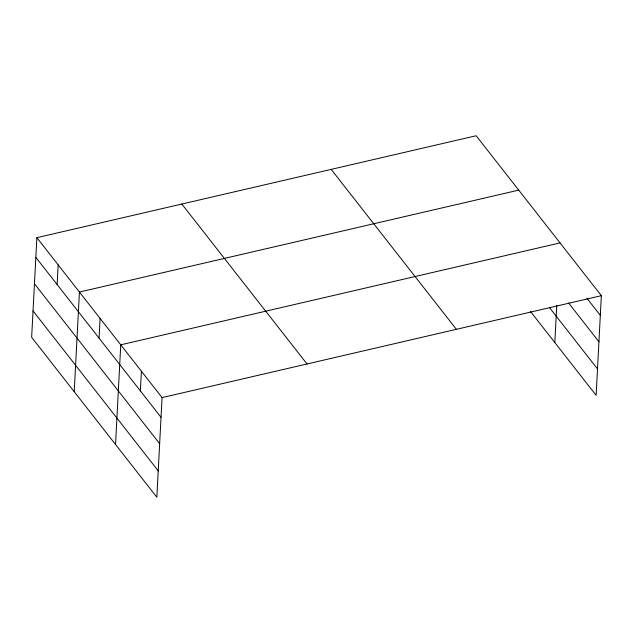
<?xml version="1.0" encoding="UTF-8"?>
<svg xmlns="http://www.w3.org/2000/svg" width="633" height="633" viewBox="0 0 633 633"><rect width="100%" height="100%" fill="white"/><g stroke="black" fill="none" stroke-linecap="round" stroke-linejoin="round"><path stroke-width="0.95" d="M36.872 237.676L31.65 337.318L156.842 497.253L162.064 397.611L36.872 237.676L476.158 135.747L601.35 295.682L596.128 395.324L530.509 311.499M57.12 284.541L58.157 264.863M74.211 391.7L79.434 292.05L518.728 190.122M99.065 338.125L100.093 318.439M115.53 444.477L120.753 344.827L560.039 242.906M140.376 390.901L141.404 371.223M554.817 342.548L556.755 305.478M162.064 397.611L601.35 295.682M586.949 298.285L600.321 315.361M568.561 302.946L598.937 341.749M549.515 307.622L597.512 368.936M331.194 169.383L456.385 329.318M181.837 204.04L307.029 363.975M35.844 257.354L161.035 417.289M34.459 283.742L159.651 443.678M33.035 310.93L158.226 470.865"/></g></svg>
